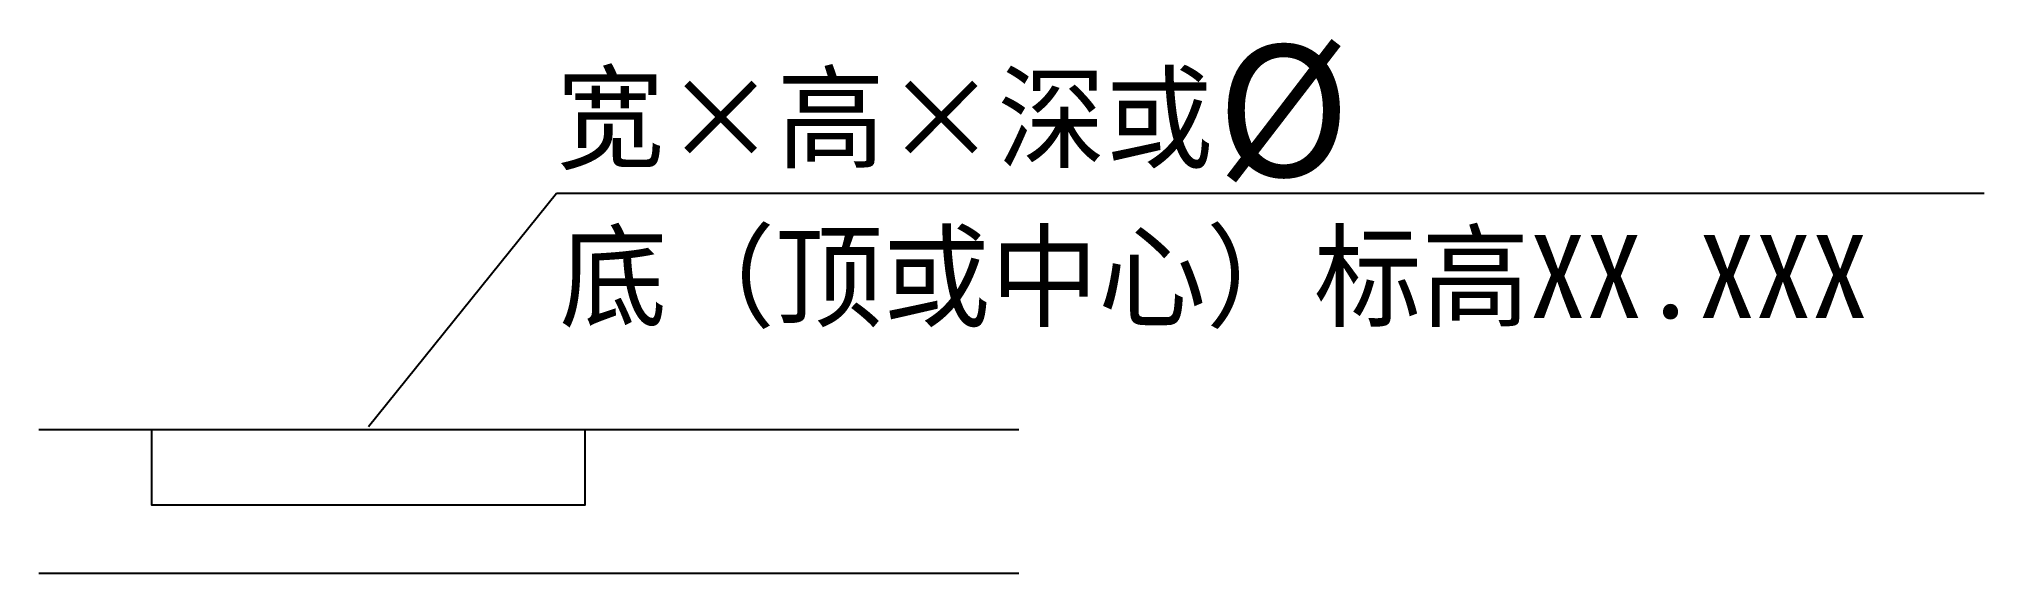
# Model space of a CAD drawing. Header units: metres. Extents: x 13235.6 to 13275.5, y 18530.6 to 18541.5.
import ezdxf

# ---------------------------------------------------------------- set-up
doc = ezdxf.new("R2010")
doc.units = ezdxf.units.M
for name, color, linetype in [('PUB_DIM', 90, 'Continuous'), ('PUB_TEXT', 7, 'Continuous'), ('STAIR', 2, 'Continuous')]:
    doc.layers.add(name, color=color, linetype=linetype)

msp = doc.modelspace()

# ---------------------------------------------------------------- linework, layer by layer
for points in [[(13235.58, 18533.51), (13255.67, 18533.51)], [(13235.58, 18530.57), (13255.67, 18530.57)]]:
    msp.add_lwpolyline(points)
at = {"layer": 'PUB_DIM'}
msp.add_line((13242.34, 18533.57), (13246.19, 18538.35), dxfattribs=at)
at = {"layer": 'STAIR'}
msp.add_line((13246.19, 18538.35), (13275.46, 18538.35), dxfattribs=at)
msp.add_lwpolyline([(13237.89, 18533.51), (13237.89, 18531.97), (13246.78, 18531.97), (13246.78, 18533.51)], dxfattribs=at)

# ---------------------------------------------------------------- texts
at = {"layer": 'PUB_TEXT'}
for s, height, p in [('%%c', 2.7, (13259.73, 18538.69)), ('宽×高×深或', 1.7, (13246.19, 18539.04)), ('底（顶或中心）标高XX.XXX', 1.7, (13246.25, 18535.79))]:
    msp.add_text(s, height=height, dxfattribs=at).set_placement(p)

doc.saveas('drawing.dxf')
